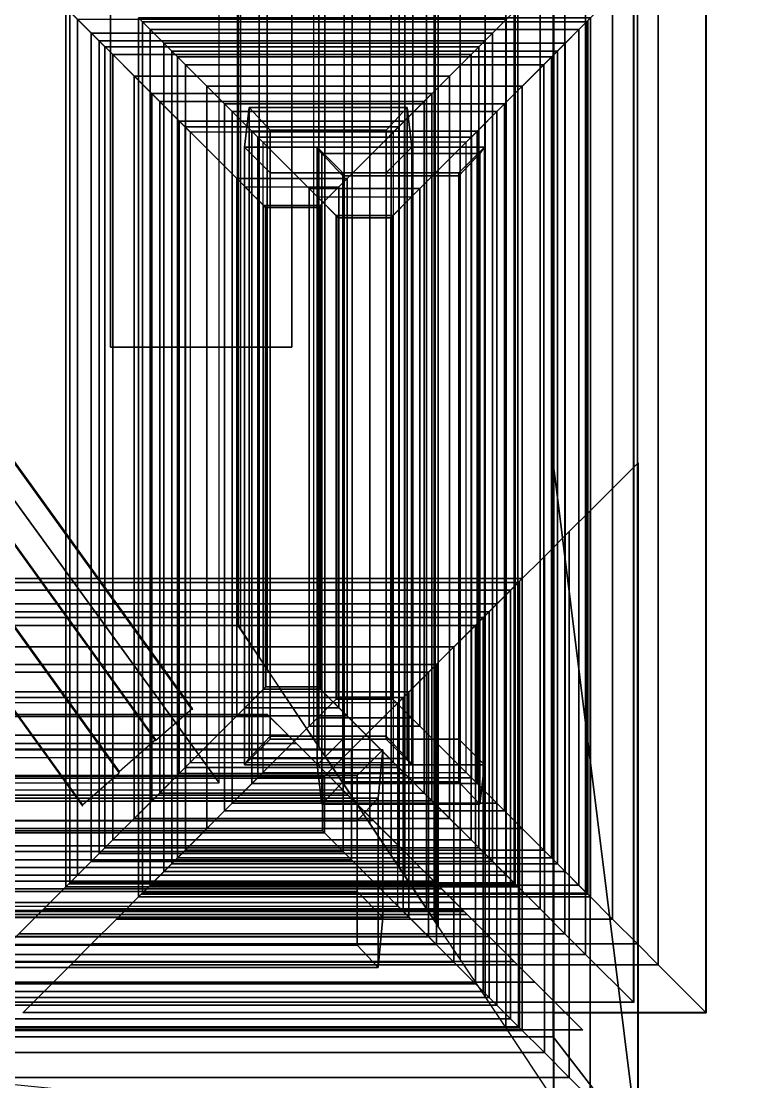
# Model space of a CAD drawing. Extents: x -152 to 154, y -106 to 95.
# Drawn here: x 124.77 to 134.71, y -56.12 to -41.51 of the extents above; entities that cross this region are included whole.
import ezdxf

# ---------------------------------------------------------------- set-up
doc = ezdxf.new("R2010")
doc.units = 0
for name, color, linetype in [('GROUND1', 253, 'CONTINUOUS'), ('ROOF1', 37, 'CONTINUOUS'), ('ROOF2', 59, 'CONTINUOUS'), ('WALLBASS', 250, 'CONTINUOUS'), ('WALLCOV', 37, 'CONTINUOUS'), ('WALLSIDE', 8, 'CONTINUOUS'), ('WALLVERS', 37, 'CONTINUOUS'), ('WALLVERT', 37, 'CONTINUOUS')]:
    doc.layers.add(name, color=color, linetype=linetype)

msp = doc.modelspace()

# ---------------------------------------------------------------- linework, layer by layer
at = {"layer": 'GROUND1', "invisible_edges": 8}
for points in [[(-151.5, 95, -0.075062), (-151.5, -80, -0.075062), (153.5, 95, -0.075062)], [(-151.5, -80, -0.075062), (-56.949997, -80, -0.075062), (153.5, 95, -0.075062)], [(-56.949997, -80, -0.075062), (-56.949997, -106, -0.075062), (153.5, 95, -0.075062)], [(153.5, 95, -0.075062), (-56.949997, -106, -0.075062), (58.949997, -80, -0.075062)], [(153.5, -80, -0.075062), (153.5, 95, -0.075062), (58.949997, -80, -0.075062)]]:
    msp.add_3dface(points, dxfattribs=at)
at = {"layer": 'ROOF1'}
for points in [[(127.5, -52, 105.704536), (127.5, 10, 105.704536), (127.5, 70, 105.704536), (82.527527, 10, 135.704529)], [(127.5, -52, 105.704536), (82.527527, 10, 135.704529), (0.5, 10, 135.704529), (0.5, -52, 105.704536)]]:
    msp.add_3dface(points, dxfattribs=at)
at = {"layer": 'ROOF2'}
for points in [[(132.100006, -55.5, 107.236023), (132.100006, 73.800003, 107.236023), (-130, 73.800003, 107.236023), (-130, -55.5, 107.236023)], [(82.844101, 10.491188, 135.770432), (82.350983, 10.035786, 135.778381), (126.62146, -51.420319, 106.346451), (127.123932, -50.977798, 106.33873)], [(82.844101, 10.491188, 135.770432), (127.123932, -50.977798, 106.33873), (127.123932, -50.995041, 105.35112), (82.844101, 10.473949, 134.782822)], [(82.350967, 10.053066, 136.768188), (81.857849, 9.59766, 136.776123), (126.118973, -51.845573, 107.343979), (126.621445, -51.403046, 107.336258)], [(126.62146, -51.420319, 106.346451), (82.350983, 10.035786, 135.778381), (82.350967, 10.053066, 136.768188), (126.621445, -51.403046, 107.336258)], [(81.857849, 9.580379, 135.786331), (81.364716, 9.124977, 135.794281), (125.616486, -52.305367, 106.361908), (126.118973, -51.862846, 106.354179)], [(81.857849, 9.580379, 135.786331), (126.118973, -51.862846, 106.354179), (126.118973, -51.845573, 107.343979), (81.857849, 9.59766, 136.776123)], [(81.364716, 9.107738, 134.806671), (125.616486, -52.322601, 105.37429), (125.616486, -52.305367, 106.361908), (81.364716, 9.124977, 135.794281)]]:
    msp.add_3dface(points, dxfattribs=at)
at = {"layer": 'WALLBASS', "invisible_edges": 8}
for points in [[(127.74942, -24.830368, -0.5), (127.74942, -31.330368, 5.300003), (127.74942, -47.330368, -0.5)], [(127.74942, -40.930374, 16.700001), (127.74942, -24.830368, 18), (127.74942, -47.330368, 18)], [(127.74942, -31.330368, 5.300003), (127.74942, -40.930374, 5.300003), (127.74942, -47.330368, -0.5)], [(127.74942, -40.930374, 5.300003), (127.74942, -40.930374, 16.700001), (127.74942, -47.330368, -0.5)], [(127.74942, -47.330368, -0.5), (127.74942, -40.930374, 16.700001), (127.74942, -47.330368, 18)]]:
    msp.add_3dface(points, dxfattribs=at)
at = {"layer": 'WALLCOV'}
for points in [[(131.445328, 73.245331, 106.677689), (132.102219, 73.902222, 106.785728), (132.102219, -56.359291, 106.785728), (131.445328, -55.372772, 106.677689)], [(132.102219, 73.902222, 106.785728), (132.107178, 73.907181, 107.244904), (132.107178, -56.366737, 107.244904), (132.102219, -56.359291, 106.785728)], [(131.159729, 72.959724, 106.434586), (131.445328, 73.245331, 106.677689), (131.445328, -55.372772, 106.677689), (131.159729, -54.943848, 106.434586)], [(130.817001, 72.617004, 106.029434), (131.159729, 72.959724, 106.056442), (131.159729, -54.943848, 106.056442), (130.817001, -54.429146, 106.029434)], [(131.159729, 72.959724, 106.056442), (131.159729, 72.959724, 106.434586), (131.159729, -54.943848, 106.434586), (131.159729, -54.943848, 106.056442)], [(130.474274, 72.274277, 105.273132), (130.817001, 72.617004, 105.543243), (130.817001, -54.429146, 105.543243), (130.474274, -53.914436, 105.273132)], [(130.817001, 72.617004, 105.543243), (130.817001, 72.617004, 106.029434), (130.817001, -54.429146, 106.029434), (130.817001, -54.429146, 105.543243)], [(129.867172, 71.667175, 99.524506), (130.51297, 72.312965, 99.524506), (130.51297, -53.972534, 99.524506), (129.867172, -53.002693, 99.524506)], [(130.51297, 72.312965, 99.766678), (130.351517, 72.15152, 100.008842), (130.351517, -53.730072, 100.008842), (130.51297, -53.972534, 99.766678)], [(130.51297, 72.312965, 99.524506), (130.51297, 72.312965, 99.766678), (130.51297, -53.972534, 99.766678), (130.51297, -53.972534, 99.524506)], [(128.046646, 69.846642, 105.219116), (130.474274, 72.274277, 105.273132), (130.474274, -53.914436, 105.273132), (128.046646, -50.268608, 105.219116)], [(130.351517, 72.15152, 100.600815), (129.974808, 71.774811, 100.627716), (129.974808, -53.16433, 100.627716), (130.351517, -53.730072, 100.600815)], [(130.459152, 72.259148, 101.246597), (130.055527, 71.85553, 101.273506), (130.055527, -53.285561, 101.273506), (130.459152, -53.891716, 101.246597)], [(130.163162, 71.963165, 100.789169), (130.459152, 72.259148, 101.246597), (130.459152, -53.891716, 101.246597), (130.163162, -53.447205, 100.789169)], [(130.351517, 72.15152, 100.008842), (130.351517, 72.15152, 100.600815), (130.351517, -53.730072, 100.600815), (130.351517, -53.730072, 100.008842)], [(130.055527, 71.85553, 101.273506), (129.867172, 71.667175, 101.085152), (129.867172, -53.002693, 101.085152), (130.055527, -53.285561, 101.273506)], [(129.974808, 71.774811, 100.627716), (130.163162, 71.963165, 100.789169), (130.163162, -53.447205, 100.789169), (129.974808, -53.16433, 100.627716)], [(129.867172, 71.667175, 101.085152), (129.22139, 71.021393, 101.246597), (129.22139, -52.032845, 101.246597), (129.867172, -53.002693, 101.085152)], [(129.571198, 71.371193, 100.035751), (129.867172, 71.667175, 99.524506), (129.867172, -53.002693, 99.524506), (129.571198, -52.558182, 100.035751)], [(128.800003, 70.599998, 100.1269), (129.571198, 71.371193, 100.035751), (129.571198, -52.558182, 100.035751), (128.800003, -51.400002, 100.1269)], [(129.329025, 71.129021, 102.834152), (128.160889, 69.960884, 102.896202), (128.160889, -50.440178, 102.896202), (129.329025, -52.194489, 102.834152)], [(128.871597, 70.671593, 102.591988), (129.329025, 71.129021, 102.834152), (129.329025, -52.194489, 102.834152), (128.871597, -51.507515, 102.591988)], [(129.22139, 71.021393, 101.246597), (128.952316, 70.752312, 101.085152), (128.952316, -51.628746, 101.085152), (129.22139, -52.032845, 101.246597)], [(128.952316, 70.752312, 101.085152), (128.871597, 70.671593, 102.591988), (128.871597, -51.507515, 102.591988), (128.952316, -51.628746, 101.085152)], [(128.160889, 69.960884, 102.896202), (127.789597, 69.5896, 103.112289), (127.789597, -49.882576, 103.112289), (128.160889, -50.440178, 102.896202)], [(127.761047, 69.561043, 104.949005), (128.046646, 69.846642, 105.219116), (128.046646, -50.268608, 105.219116), (127.761047, -49.839684, 104.949005)], [(127.789597, 69.5896, 103.112289), (127.761047, 69.561043, 104.949005), (127.761047, -49.839684, 104.949005), (127.789597, -49.882576, 103.112289)], [(132.545349, -40.394676, 106.677689), (133.20224, -39.737785, 106.785728), (133.202209, -55.022224, 106.785728), (132.545319, -54.365334, 106.677689)], [(133.20224, -39.737785, 106.785728), (133.207199, -39.732834, 107.244904), (133.207169, -55.027176, 107.244904), (133.202209, -55.022224, 106.785728)], [(134.207153, -39.872818, 107.244904), (132.100006, -39.872818, 107.244904), (132.100006, -55.167175, 107.244904), (134.207184, -55.167175, 107.244904)], [(133.545319, -40.534668, 106.677689), (134.202209, -39.877777, 106.785728), (134.20224, -55.162216, 106.785728), (133.545349, -54.505325, 106.677689)], [(134.202209, -39.877777, 106.785728), (134.207153, -39.872818, 107.244904), (134.207184, -55.167175, 107.244904), (134.20224, -55.162216, 106.785728)], [(132.259735, -40.680283, 106.434586), (132.545349, -40.394676, 106.677689), (132.545319, -54.365334, 106.677689), (132.25972, -54.079727, 106.434586)], [(133.259705, -40.820282, 106.434586), (133.545319, -40.534668, 106.677689), (133.545349, -54.505325, 106.677689), (133.259735, -54.219727, 106.434586)], [(131.917023, -41.023003, 106.029434), (132.259735, -40.680283, 106.056442), (132.25972, -54.079727, 106.056442), (131.916992, -53.737007, 106.029434)], [(132.259735, -40.680283, 106.056442), (132.259735, -40.680283, 106.434586), (132.25972, -54.079727, 106.434586), (132.25972, -54.079727, 106.056442)], [(132.916992, -41.162994, 106.029434), (133.259705, -40.820282, 106.056442), (133.259735, -54.219727, 106.056442), (132.917007, -53.876999, 106.029434)], [(133.259705, -40.820282, 106.056442), (133.259705, -40.820282, 106.434586), (133.259735, -54.219727, 106.434586), (133.259735, -54.219727, 106.056442)], [(131.574295, -41.36573, 105.273132), (131.917023, -41.023003, 105.543243), (131.916992, -53.737007, 105.543243), (131.574265, -53.394279, 105.273132)], [(131.917023, -41.023003, 105.543243), (131.917023, -41.023003, 106.029434), (131.916992, -53.737007, 106.029434), (131.916992, -53.737007, 105.543243)], [(132.574265, -41.505722, 105.273132), (132.916992, -41.162994, 105.543243), (132.917007, -53.876999, 105.543243), (132.57428, -53.534271, 105.273132)], [(132.916992, -41.162994, 105.543243), (132.916992, -41.162994, 106.029434), (132.917007, -53.876999, 106.029434), (132.917007, -53.876999, 105.543243)], [(126.032837, -52.787178, 99.524506), (125.387039, -53.432961, 99.524506), (125.387039, -41.327049, 99.524506), (126.032837, -41.972832, 99.524506)], [(125.387039, -53.432961, 99.524506), (125.387039, -53.432961, 99.766678), (125.387039, -41.327049, 99.766678), (125.387039, -41.327049, 99.524506)], [(125.387039, -53.432961, 99.766678), (125.548492, -53.271515, 100.008842), (125.548492, -41.488495, 100.008842), (125.387039, -41.327049, 99.766678)], [(126.032837, -41.972832, 99.524506), (125.387039, -41.327049, 99.524506), (131.612976, -41.327049, 99.524506), (130.967194, -41.972832, 99.524506)], [(130.967194, -41.972832, 99.524506), (131.612976, -41.327049, 99.524506), (131.612961, -53.432961, 99.524506), (130.967163, -52.787178, 99.524506)], [(131.612976, -41.327049, 99.766678), (131.451523, -41.488495, 100.008842), (131.451508, -53.271515, 100.008842), (131.612961, -53.432961, 99.766678)], [(131.612976, -41.327049, 99.524506), (131.612976, -41.327049, 99.766678), (131.612961, -53.432961, 99.766678), (131.612961, -53.432961, 99.524506)], [(125.736847, -53.08316, 100.789169), (125.440857, -53.37915, 101.246597), (125.440857, -41.380859, 101.246597), (125.736847, -41.676849, 100.789169)], [(125.440857, -53.37915, 101.246597), (125.844482, -52.975533, 101.273506), (125.844482, -41.784477, 101.273506), (125.440857, -41.380859, 101.246597)], [(125.736847, -41.676849, 100.789169), (125.440857, -41.380859, 101.246597), (131.559158, -41.380859, 101.246597), (131.263168, -41.676849, 100.789169)], [(125.440857, -41.380859, 101.246597), (125.844482, -41.784477, 101.273506), (131.155548, -41.784477, 101.273506), (131.559158, -41.380859, 101.246597)], [(127.032822, -52.92717, 99.524506), (126.387039, -53.572952, 99.524506), (126.387039, -41.467041, 99.524506), (127.032822, -42.112823, 99.524506)], [(126.387039, -53.572952, 99.524506), (126.387039, -53.572952, 99.766678), (126.387039, -41.467041, 99.766678), (126.387039, -41.467041, 99.524506)], [(126.387039, -53.572952, 99.766678), (126.548492, -53.411514, 100.008842), (126.548492, -41.628479, 100.008842), (126.387039, -41.467041, 99.766678)], [(127.032822, -42.112823, 99.524506), (126.387039, -41.467041, 99.524506), (132.612946, -41.467041, 99.524506), (131.967163, -42.112823, 99.524506)], [(126.387039, -41.467041, 99.766678), (126.548492, -41.628479, 100.008842), (132.451508, -41.628479, 100.008842), (132.612946, -41.467041, 99.766678)], [(129.146652, -43.793365, 105.219116), (131.574295, -41.36573, 105.273132), (131.574265, -53.394279, 105.273132), (129.146637, -50.966644, 105.219116)], [(131.559158, -41.380859, 101.246597), (131.155548, -41.784477, 101.273506), (131.155518, -52.975533, 101.273506), (131.559143, -53.37915, 101.246597)], [(131.263168, -41.676849, 100.789169), (131.559158, -41.380859, 101.246597), (131.559143, -53.37915, 101.246597), (131.263153, -53.08316, 100.789169)], [(131.967163, -42.112823, 99.524506), (132.612946, -41.467041, 99.524506), (132.612976, -53.572952, 99.524506), (131.967178, -52.92717, 99.524506)], [(132.612946, -41.467041, 99.766678), (132.451508, -41.628479, 100.008842), (132.451523, -53.411514, 100.008842), (132.612976, -53.572952, 99.766678)], [(132.612946, -41.467041, 99.524506), (132.612946, -41.467041, 99.766678), (132.612976, -53.572952, 99.766678), (132.612976, -53.572952, 99.524506)], [(125.548492, -53.271515, 100.008842), (125.548492, -53.271515, 100.600815), (125.548492, -41.488495, 100.600815), (125.548492, -41.488495, 100.008842)], [(125.548492, -53.271515, 100.600815), (125.925201, -52.894806, 100.627716), (125.925201, -41.865204, 100.627716), (125.548492, -41.488495, 100.600815)], [(125.548492, -41.488495, 100.600815), (125.925201, -41.865204, 100.627716), (131.074814, -41.865204, 100.627716), (131.451523, -41.488495, 100.600815)], [(126.736847, -53.22316, 100.789169), (126.440857, -53.519135, 101.246597), (126.440857, -41.520859, 101.246597), (126.736847, -41.816833, 100.789169)], [(126.440857, -53.519135, 101.246597), (126.844467, -53.115524, 101.273506), (126.844467, -41.924469, 101.273506), (126.440857, -41.520859, 101.246597)], [(126.736847, -41.816833, 100.789169), (126.440857, -41.520859, 101.246597), (132.559128, -41.520859, 101.246597), (132.263153, -41.816833, 100.789169)], [(126.440857, -41.520859, 101.246597), (126.844467, -41.924469, 101.273506), (132.155518, -41.924469, 101.273506), (132.559128, -41.520859, 101.246597)], [(130.146637, -43.933365, 105.219116), (132.574265, -41.505722, 105.273132), (132.57428, -53.534271, 105.273132), (130.146652, -51.106644, 105.219116)], [(131.451523, -41.488495, 100.600815), (131.074814, -41.865204, 100.627716), (131.074799, -52.894806, 100.627716), (131.451508, -53.271515, 100.600815)], [(131.451523, -41.488495, 100.008842), (131.451523, -41.488495, 100.600815), (131.451508, -53.271515, 100.600815), (131.451508, -53.271515, 100.008842)], [(132.559128, -41.520859, 101.246597), (132.155518, -41.924469, 101.273506), (132.155533, -53.115524, 101.273506), (132.559158, -53.519135, 101.246597)], [(132.263153, -41.816833, 100.789169), (132.559128, -41.520859, 101.246597), (132.559158, -53.519135, 101.246597), (132.263168, -53.22316, 100.789169)], [(125.925201, -52.894806, 100.627716), (125.736847, -53.08316, 100.789169), (125.736847, -41.676849, 100.789169), (125.925201, -41.865204, 100.627716)], [(125.925201, -41.865204, 100.627716), (125.736847, -41.676849, 100.789169), (131.263168, -41.676849, 100.789169), (131.074814, -41.865204, 100.627716)], [(126.548492, -53.411514, 100.008842), (126.548492, -53.411514, 100.600815), (126.548492, -41.628479, 100.600815), (126.548492, -41.628479, 100.008842)], [(126.548492, -53.411514, 100.600815), (126.925201, -53.034805, 100.627716), (126.925201, -42.005188, 100.627716), (126.548492, -41.628479, 100.600815)], [(126.548492, -41.628479, 100.008842), (126.548492, -41.628479, 100.600815), (132.451508, -41.628479, 100.600815), (132.451508, -41.628479, 100.008842)], [(126.548492, -41.628479, 100.600815), (126.925201, -42.005188, 100.627716), (132.074799, -42.005188, 100.627716), (132.451508, -41.628479, 100.600815)], [(131.074814, -41.865204, 100.627716), (131.263168, -41.676849, 100.789169), (131.263153, -53.08316, 100.789169), (131.074799, -52.894806, 100.627716)], [(132.451508, -41.628479, 100.600815), (132.074799, -42.005188, 100.627716), (132.074814, -53.034805, 100.627716), (132.451523, -53.411514, 100.600815)], [(132.451508, -41.628479, 100.008842), (132.451508, -41.628479, 100.600815), (132.451523, -53.411514, 100.600815), (132.451523, -53.411514, 100.008842)], [(125.844482, -52.975533, 101.273506), (126.032837, -52.787178, 101.085152), (126.032837, -41.972832, 101.085152), (125.844482, -41.784477, 101.273506)], [(125.844482, -41.784477, 101.273506), (126.032837, -41.972832, 101.085152), (130.967194, -41.972832, 101.085152), (131.155548, -41.784477, 101.273506)], [(126.925201, -53.034805, 100.627716), (126.736847, -53.22316, 100.789169), (126.736847, -41.816833, 100.789169), (126.925201, -42.005188, 100.627716)], [(126.925201, -42.005188, 100.627716), (126.736847, -41.816833, 100.789169), (132.263153, -41.816833, 100.789169), (132.074799, -42.005188, 100.627716)], [(131.155548, -41.784477, 101.273506), (130.967194, -41.972832, 101.085152), (130.967163, -52.787178, 101.085152), (131.155518, -52.975533, 101.273506)], [(132.074799, -42.005188, 100.627716), (132.263153, -41.816833, 100.789169), (132.263168, -53.22316, 100.789169), (132.074814, -53.034805, 100.627716)], [(126.328812, -52.491196, 100.035751), (126.032837, -52.787178, 99.524506), (126.032837, -41.972832, 99.524506), (126.328812, -42.268814, 100.035751)], [(126.032837, -52.787178, 101.085152), (126.678619, -52.141396, 101.246597), (126.678619, -42.618614, 101.246597), (126.032837, -41.972832, 101.085152)], [(126.328812, -42.268814, 100.035751), (126.032837, -41.972832, 99.524506), (130.967194, -41.972832, 99.524506), (130.671204, -42.268814, 100.035751)], [(126.032837, -41.972832, 101.085152), (126.678619, -42.618614, 101.246597), (130.321396, -42.618614, 101.246597), (130.967194, -41.972832, 101.085152)], [(126.844467, -53.115524, 101.273506), (127.032822, -52.92717, 101.085152), (127.032822, -42.112823, 101.085152), (126.844467, -41.924469, 101.273506)], [(126.844467, -41.924469, 101.273506), (127.032822, -42.112823, 101.085152), (131.967163, -42.112823, 101.085152), (132.155518, -41.924469, 101.273506)], [(130.967194, -41.972832, 101.085152), (130.321396, -42.618614, 101.246597), (130.321381, -52.141396, 101.246597), (130.967163, -52.787178, 101.085152)], [(130.671204, -42.268814, 100.035751), (130.967194, -41.972832, 99.524506), (130.967163, -52.787178, 99.524506), (130.671188, -52.491196, 100.035751)], [(132.155518, -41.924469, 101.273506), (131.967163, -42.112823, 101.085152), (131.967178, -52.92717, 101.085152), (132.155533, -53.115524, 101.273506)], [(127.328812, -52.63118, 100.035751), (127.032822, -52.92717, 99.524506), (127.032822, -42.112823, 99.524506), (127.328812, -42.408813, 100.035751)], [(127.032822, -52.92717, 101.085152), (127.678604, -52.281387, 101.246597), (127.678604, -42.758606, 101.246597), (127.032822, -42.112823, 101.085152)], [(127.328812, -42.408813, 100.035751), (127.032822, -42.112823, 99.524506), (131.967163, -42.112823, 99.524506), (131.671173, -42.408813, 100.035751)], [(127.032822, -42.112823, 101.085152), (127.678604, -42.758606, 101.246597), (131.321381, -42.758606, 101.246597), (131.967163, -42.112823, 101.085152)], [(131.967163, -42.112823, 101.085152), (131.321381, -42.758606, 101.246597), (131.321396, -52.281387, 101.246597), (131.967178, -52.92717, 101.085152)], [(131.671173, -42.408813, 100.035751), (131.967163, -42.112823, 99.524506), (131.967178, -52.92717, 99.524506), (131.671204, -52.63118, 100.035751)], [(127.100006, -51.720001, 100.1269), (126.328812, -52.491196, 100.035751), (126.328812, -42.268814, 100.035751), (127.100006, -43.040009, 100.1269)], [(127.100006, -43.040009, 100.1269), (126.328812, -42.268814, 100.035751), (130.671204, -42.268814, 100.035751), (129.900009, -43.040009, 100.1269)], [(129.900009, -43.040009, 100.1269), (130.671204, -42.268814, 100.035751), (130.671188, -52.491196, 100.035751), (129.899994, -51.720001, 100.1269)], [(128.100006, -51.860001, 100.1269), (127.328812, -52.63118, 100.035751), (127.328812, -42.408813, 100.035751), (128.100006, -43.180008, 100.1269)], [(128.100006, -43.180008, 100.1269), (127.328812, -42.408813, 100.035751), (131.671173, -42.408813, 100.035751), (130.899994, -43.180008, 100.1269)], [(130.899994, -43.180008, 100.1269), (131.671173, -42.408813, 100.035751), (131.671204, -52.63118, 100.035751), (130.900009, -51.860001, 100.1269)], [(127.028412, -51.791588, 102.591988), (126.570984, -52.249023, 102.834152), (126.570984, -42.510986, 102.834152), (127.028412, -42.968422, 102.591988)], [(126.570984, -52.249023, 102.834152), (127.73912, -51.080887, 102.896202), (127.73912, -43.679123, 102.896202), (126.570984, -42.510986, 102.834152)], [(127.028412, -42.968422, 102.591988), (126.570984, -42.510986, 102.834152), (130.429031, -42.510986, 102.834152), (129.971603, -42.968422, 102.591988)], [(126.570984, -42.510986, 102.834152), (127.73912, -43.679123, 102.896202), (129.260895, -43.679123, 102.896202), (130.429031, -42.510986, 102.834152)], [(126.678619, -52.141396, 101.246597), (126.947693, -51.872314, 101.085152), (126.947693, -42.887695, 101.085152), (126.678619, -42.618614, 101.246597)], [(126.678619, -42.618614, 101.246597), (126.947693, -42.887695, 101.085152), (130.052322, -42.887695, 101.085152), (130.321396, -42.618614, 101.246597)], [(130.429031, -42.510986, 102.834152), (129.260895, -43.679123, 102.896202), (129.26088, -51.080887, 102.896202), (130.429016, -52.249023, 102.834152)], [(129.971603, -42.968422, 102.591988), (130.429031, -42.510986, 102.834152), (130.429016, -52.249023, 102.834152), (129.971588, -51.791588, 102.591988)], [(130.321396, -42.618614, 101.246597), (130.052322, -42.887695, 101.085152), (130.052307, -51.872314, 101.085152), (130.321381, -52.141396, 101.246597)], [(128.028412, -51.93158, 102.591988), (127.570984, -52.389023, 102.834152), (127.570984, -42.650986, 102.834152), (128.028412, -43.108414, 102.591988)], [(127.570984, -52.389023, 102.834152), (128.73912, -51.220886, 102.896202), (128.73912, -43.819122, 102.896202), (127.570984, -42.650986, 102.834152)], [(128.028412, -43.108414, 102.591988), (127.570984, -42.650986, 102.834152), (131.429016, -42.650986, 102.834152), (130.971573, -43.108414, 102.591988)], [(127.570984, -42.650986, 102.834152), (128.73912, -43.819122, 102.896202), (130.26088, -43.819122, 102.896202), (131.429016, -42.650986, 102.834152)], [(127.678604, -52.281387, 101.246597), (127.947693, -52.012314, 101.085152), (127.947693, -43.027695, 101.085152), (127.678604, -42.758606, 101.246597)], [(127.678604, -42.758606, 101.246597), (127.947693, -43.027695, 101.085152), (131.052307, -43.027695, 101.085152), (131.321381, -42.758606, 101.246597)], [(131.429016, -42.650986, 102.834152), (130.26088, -43.819122, 102.896202), (130.260895, -51.220886, 102.896202), (131.429031, -52.389023, 102.834152)], [(130.971573, -43.108414, 102.591988), (131.429016, -42.650986, 102.834152), (131.429031, -52.389023, 102.834152), (130.971588, -51.93158, 102.591988)], [(131.321381, -42.758606, 101.246597), (131.052307, -43.027695, 101.085152), (131.052322, -52.012314, 101.085152), (131.321396, -52.281387, 101.246597)], [(126.947693, -51.872314, 101.085152), (127.028412, -51.791588, 102.591988), (127.028412, -42.968422, 102.591988), (126.947693, -42.887695, 101.085152)], [(126.947693, -42.887695, 101.085152), (127.028412, -42.968422, 102.591988), (129.971603, -42.968422, 102.591988), (130.052322, -42.887695, 101.085152)], [(130.052322, -42.887695, 101.085152), (129.971603, -42.968422, 102.591988), (129.971588, -51.791588, 102.591988), (130.052307, -51.872314, 101.085152)], [(127.947693, -52.012314, 101.085152), (128.028412, -51.93158, 102.591988), (128.028412, -43.108414, 102.591988), (127.947693, -43.027695, 101.085152)], [(127.947693, -43.027695, 101.085152), (128.028412, -43.108414, 102.591988), (130.971573, -43.108414, 102.591988), (131.052307, -43.027695, 101.085152)], [(131.052307, -43.027695, 101.085152), (130.971573, -43.108414, 102.591988), (130.971588, -51.93158, 102.591988), (131.052322, -52.012314, 101.085152)], [(127.73912, -51.080887, 102.896202), (128.110413, -50.709602, 103.112289), (128.110413, -44.050407, 103.112289), (127.73912, -43.679123, 102.896202)], [(127.73912, -43.679123, 102.896202), (128.110413, -44.050407, 103.112289), (128.889603, -44.050407, 103.112289), (129.260895, -43.679123, 102.896202)], [(128.138962, -50.681038, 104.949005), (127.853363, -50.966644, 105.219116), (127.853363, -43.793365, 105.219116), (128.138962, -44.078972, 104.949005)], [(128.138962, -44.078972, 104.949005), (127.853363, -43.793365, 105.219116), (129.146652, -43.793365, 105.219116), (128.861053, -44.078972, 104.949005)], [(128.861053, -44.078972, 104.949005), (129.146652, -43.793365, 105.219116), (129.146637, -50.966644, 105.219116), (128.861038, -50.681038, 104.949005)], [(129.260895, -43.679123, 102.896202), (128.889603, -44.050407, 103.112289), (128.889603, -50.709602, 103.112289), (129.26088, -51.080887, 102.896202)], [(128.73912, -51.220886, 102.896202), (129.110397, -50.849594, 103.112289), (129.110397, -44.190399, 103.112289), (128.73912, -43.819122, 102.896202)], [(128.73912, -43.819122, 102.896202), (129.110397, -44.190399, 103.112289), (129.889587, -44.190399, 103.112289), (130.26088, -43.819122, 102.896202)], [(129.138962, -50.82103, 104.949005), (128.853363, -51.106644, 105.219116), (128.853363, -43.933365, 105.219116), (129.138962, -44.218964, 104.949005)], [(129.138962, -44.218964, 104.949005), (128.853363, -43.933365, 105.219116), (130.146637, -43.933365, 105.219116), (129.861038, -44.218964, 104.949005)], [(129.861038, -44.218964, 104.949005), (130.146637, -43.933365, 105.219116), (130.146652, -51.106644, 105.219116), (129.861038, -50.82103, 104.949005)], [(130.26088, -43.819122, 102.896202), (129.889587, -44.190399, 103.112289), (129.889603, -50.849594, 103.112289), (130.260895, -51.220886, 102.896202)], [(128.110413, -50.709602, 103.112289), (128.138962, -50.681038, 104.949005), (128.138962, -44.078972, 104.949005), (128.110413, -44.050407, 103.112289)], [(128.110413, -44.050407, 103.112289), (128.138962, -44.078972, 104.949005), (128.861053, -44.078972, 104.949005), (128.889603, -44.050407, 103.112289)], [(128.889603, -44.050407, 103.112289), (128.861053, -44.078972, 104.949005), (128.861038, -50.681038, 104.949005), (128.889603, -50.709602, 103.112289)], [(129.110397, -50.849594, 103.112289), (129.138962, -50.82103, 104.949005), (129.138962, -44.218964, 104.949005), (129.110397, -44.190399, 103.112289)], [(129.110397, -44.190399, 103.112289), (129.138962, -44.218964, 104.949005), (129.861038, -44.218964, 104.949005), (129.889587, -44.190399, 103.112289)], [(129.889587, -44.190399, 103.112289), (129.861038, -44.218964, 104.949005), (129.861038, -50.82103, 104.949005), (129.889603, -50.849594, 103.112289)], [(132.605331, -48.254669, 106.677689), (133.262222, -47.597778, 106.785728), (133.262222, -57.002213, 106.785728), (132.605331, -56.345337, 106.677689)], [(133.262222, -47.597778, 106.785728), (133.267166, -47.592819, 107.244904), (133.267166, -57.007172, 107.244904), (133.262222, -57.002213, 106.785728)], [(132.319717, -48.540283, 106.434586), (132.605331, -48.254669, 106.677689), (132.605331, -56.345337, 106.677689), (132.319717, -56.059723, 106.434586)], [(131.97699, -48.882996, 106.029434), (132.319717, -48.540283, 106.056442), (132.319717, -56.059723, 106.056442), (131.97699, -55.716995, 106.029434)], [(132.319717, -48.540283, 106.056442), (132.319717, -48.540283, 106.434586), (132.319717, -56.059723, 106.434586), (132.319717, -56.059723, 106.056442)], [(131.634277, -49.225723, 105.273132), (131.97699, -48.882996, 105.543243), (131.97699, -55.716995, 105.543243), (131.634277, -55.374283, 105.273132)], [(131.97699, -48.882996, 105.543243), (131.97699, -48.882996, 106.029434), (131.97699, -55.716995, 106.029434), (131.97699, -55.716995, 105.543243)], [(120.212814, -49.832825, 99.524506), (119.567032, -49.187042, 99.524506), (131.672958, -49.187042, 99.524506), (131.027176, -49.832825, 99.524506)], [(119.567032, -49.187042, 99.524506), (119.567032, -49.187042, 99.766678), (131.672958, -49.187042, 99.766678), (131.672958, -49.187042, 99.524506)], [(119.567032, -49.187042, 99.766678), (119.728485, -49.34848, 100.008842), (131.511505, -49.34848, 100.008842), (131.672958, -49.187042, 99.766678)], [(131.027176, -49.832825, 99.524506), (131.672958, -49.187042, 99.524506), (131.672958, -55.412964, 99.524506), (131.027176, -54.767181, 99.524506)], [(131.672958, -49.187042, 99.766678), (131.511505, -49.34848, 100.008842), (131.511505, -55.251511, 100.008842), (131.672958, -55.412964, 99.766678)], [(131.672958, -49.187042, 99.524506), (131.672958, -49.187042, 99.766678), (131.672958, -55.412964, 99.766678), (131.672958, -55.412964, 99.524506)], [(119.91684, -49.536835, 100.789169), (119.62085, -49.24086, 101.246597), (131.619141, -49.24086, 101.246597), (131.323151, -49.536835, 100.789169)], [(119.62085, -49.24086, 101.246597), (120.02446, -49.64447, 101.273506), (131.21553, -49.64447, 101.273506), (131.619141, -49.24086, 101.246597)], [(119.728485, -49.34848, 100.008842), (119.728485, -49.34848, 100.600815), (131.511505, -49.34848, 100.600815), (131.511505, -49.34848, 100.008842)], [(119.728485, -49.34848, 100.600815), (120.105194, -49.725189, 100.627716), (131.134796, -49.725189, 100.627716), (131.511505, -49.34848, 100.600815)], [(129.206635, -51.653366, 105.219116), (131.634277, -49.225723, 105.273132), (131.634277, -55.374283, 105.273132), (129.206635, -52.94664, 105.219116)], [(131.511505, -49.34848, 100.600815), (131.134796, -49.725189, 100.627716), (131.134796, -54.874802, 100.627716), (131.511505, -55.251511, 100.600815)], [(131.619141, -49.24086, 101.246597), (131.21553, -49.64447, 101.273506), (131.21553, -54.955536, 101.273506), (131.619141, -55.359146, 101.246597)], [(131.323151, -49.536835, 100.789169), (131.619141, -49.24086, 101.246597), (131.619141, -55.359146, 101.246597), (131.323151, -55.063156, 100.789169)], [(131.511505, -49.34848, 100.008842), (131.511505, -49.34848, 100.600815), (131.511505, -55.251511, 100.600815), (131.511505, -55.251511, 100.008842)], [(120.105194, -49.725189, 100.627716), (119.91684, -49.536835, 100.789169), (131.323151, -49.536835, 100.789169), (131.134796, -49.725189, 100.627716)], [(120.02446, -49.64447, 101.273506), (120.212814, -49.832825, 101.085152), (131.027176, -49.832825, 101.085152), (131.21553, -49.64447, 101.273506)], [(131.21553, -49.64447, 101.273506), (131.027176, -49.832825, 101.085152), (131.027176, -54.767181, 101.085152), (131.21553, -54.955536, 101.273506)], [(131.134796, -49.725189, 100.627716), (131.323151, -49.536835, 100.789169), (131.323151, -55.063156, 100.789169), (131.134796, -54.874802, 100.627716)], [(120.508804, -50.128815, 100.035751), (120.212814, -49.832825, 99.524506), (131.027176, -49.832825, 99.524506), (130.731186, -50.128815, 100.035751)], [(120.212814, -49.832825, 101.085152), (120.858612, -50.478607, 101.246597), (130.381378, -50.478607, 101.246597), (131.027176, -49.832825, 101.085152)], [(131.027176, -49.832825, 101.085152), (130.381378, -50.478607, 101.246597), (130.381378, -54.121384, 101.246597), (131.027176, -54.767181, 101.085152)], [(130.731186, -50.128815, 100.035751), (131.027176, -49.832825, 99.524506), (131.027176, -54.767181, 99.524506), (130.731186, -54.471191, 100.035751)], [(121.279999, -50.900009, 100.1269), (120.508804, -50.128815, 100.035751), (130.731186, -50.128815, 100.035751), (129.959991, -50.900009, 100.1269)], [(129.959991, -50.900009, 100.1269), (130.731186, -50.128815, 100.035751), (130.731186, -54.471191, 100.035751), (129.959991, -53.699997, 100.1269)], [(121.208405, -50.828415, 102.591988), (120.750977, -50.370987, 102.834152), (130.489014, -50.370987, 102.834152), (130.031586, -50.828415, 102.591988)], [(120.750977, -50.370987, 102.834152), (121.919113, -51.539124, 102.896202), (129.320877, -51.539124, 102.896202), (130.489014, -50.370987, 102.834152)], [(130.489014, -50.370987, 102.834152), (129.320877, -51.539124, 102.896202), (129.320877, -53.060883, 102.896202), (130.489014, -54.229019, 102.834152)], [(130.031586, -50.828415, 102.591988), (130.489014, -50.370987, 102.834152), (130.489014, -54.229019, 102.834152), (130.031586, -53.771591, 102.591988)], [(120.858612, -50.478607, 101.246597), (121.127686, -50.747696, 101.085152), (130.112305, -50.747696, 101.085152), (130.381378, -50.478607, 101.246597)], [(130.381378, -50.478607, 101.246597), (130.112305, -50.747696, 101.085152), (130.112305, -53.85231, 101.085152), (130.381378, -54.121384, 101.246597)], [(121.127686, -50.747696, 101.085152), (121.208405, -50.828415, 102.591988), (130.031586, -50.828415, 102.591988), (130.112305, -50.747696, 101.085152)], [(129.26088, -51.080887, 102.896202), (128.889603, -50.709602, 103.112289), (128.110413, -50.709602, 103.112289), (127.73912, -51.080887, 102.896202)], [(128.861038, -50.681038, 104.949005), (129.146637, -50.966644, 105.219116), (127.853363, -50.966644, 105.219116), (128.138962, -50.681038, 104.949005)], [(128.889603, -50.709602, 103.112289), (128.861038, -50.681038, 104.949005), (128.138962, -50.681038, 104.949005), (128.110413, -50.709602, 103.112289)], [(129.861038, -50.82103, 104.949005), (130.146652, -51.106644, 105.219116), (128.853363, -51.106644, 105.219116), (129.138962, -50.82103, 104.949005)], [(129.889603, -50.849594, 103.112289), (129.861038, -50.82103, 104.949005), (129.138962, -50.82103, 104.949005), (129.110397, -50.849594, 103.112289)], [(130.112305, -50.747696, 101.085152), (130.031586, -50.828415, 102.591988), (130.031586, -53.771591, 102.591988), (130.112305, -53.85231, 101.085152)], [(129.146637, -50.966644, 105.219116), (131.574265, -53.394279, 105.273132), (125.425735, -53.394279, 105.273132), (127.853363, -50.966644, 105.219116)], [(130.260895, -51.220886, 102.896202), (129.889603, -50.849594, 103.112289), (129.110397, -50.849594, 103.112289), (128.73912, -51.220886, 102.896202)], [(128.560883, -51.460892, 102.896202), (128.18959, -51.0896, 103.112289), (-125.789597, -51.0896, 103.112289), (-126.160889, -51.460892, 102.896202)], [(128.161041, -51.061035, 104.949005), (128.44664, -51.346649, 105.219116), (-126.046646, -51.346649, 105.219116), (-125.761047, -51.061035, 104.949005)], [(128.18959, -51.0896, 103.112289), (128.161041, -51.061035, 104.949005), (-125.761047, -51.061035, 104.949005), (-125.789597, -51.0896, 103.112289)], [(130.146652, -51.106644, 105.219116), (132.57428, -53.534271, 105.273132), (126.42572, -53.534271, 105.273132), (128.853363, -51.106644, 105.219116)], [(130.429016, -52.249023, 102.834152), (129.26088, -51.080887, 102.896202), (127.73912, -51.080887, 102.896202), (126.570984, -52.249023, 102.834152)], [(131.429031, -52.389023, 102.834152), (130.260895, -51.220886, 102.896202), (128.73912, -51.220886, 102.896202), (127.570984, -52.389023, 102.834152)], [(128.44664, -51.346649, 105.219116), (130.874268, -53.774277, 105.273132), (-128.474274, -53.774277, 105.273132), (-126.046646, -51.346649, 105.219116)], [(129.729019, -52.629028, 102.834152), (128.560883, -51.460892, 102.896202), (-126.160889, -51.460892, 102.896202), (-127.329025, -52.629028, 102.834152)], [(121.919113, -51.539124, 102.896202), (122.29039, -51.9104, 103.112289), (128.9496, -51.9104, 103.112289), (129.320877, -51.539124, 102.896202)], [(129.320877, -51.539124, 102.896202), (128.9496, -51.9104, 103.112289), (128.9496, -52.689606, 103.112289), (129.320877, -53.060883, 102.896202)], [(122.318954, -51.938965, 104.949005), (122.033356, -51.653366, 105.219116), (129.206635, -51.653366, 105.219116), (128.921036, -51.938965, 104.949005)], [(128.921036, -51.938965, 104.949005), (129.206635, -51.653366, 105.219116), (129.206635, -52.94664, 105.219116), (128.921036, -52.661041, 104.949005)], [(129.899994, -51.720001, 100.1269), (130.671188, -52.491196, 100.035751), (126.328812, -52.491196, 100.035751), (127.100006, -51.720001, 100.1269)], [(129.971588, -51.791588, 102.591988), (130.429016, -52.249023, 102.834152), (126.570984, -52.249023, 102.834152), (127.028412, -51.791588, 102.591988)], [(130.052307, -51.872314, 101.085152), (129.971588, -51.791588, 102.591988), (127.028412, -51.791588, 102.591988), (126.947693, -51.872314, 101.085152)], [(122.29039, -51.9104, 103.112289), (122.318954, -51.938965, 104.949005), (128.921036, -51.938965, 104.949005), (128.9496, -51.9104, 103.112289)], [(130.321381, -52.141396, 101.246597), (130.052307, -51.872314, 101.085152), (126.947693, -51.872314, 101.085152), (126.678619, -52.141396, 101.246597)], [(130.900009, -51.860001, 100.1269), (131.671204, -52.63118, 100.035751), (127.328812, -52.63118, 100.035751), (128.100006, -51.860001, 100.1269)], [(130.971588, -51.93158, 102.591988), (131.429031, -52.389023, 102.834152), (127.570984, -52.389023, 102.834152), (128.028412, -51.93158, 102.591988)], [(131.052322, -52.012314, 101.085152), (130.971588, -51.93158, 102.591988), (128.028412, -51.93158, 102.591988), (127.947693, -52.012314, 101.085152)], [(128.9496, -51.9104, 103.112289), (128.921036, -51.938965, 104.949005), (128.921036, -52.661041, 104.949005), (128.9496, -52.689606, 103.112289)], [(129.199997, -52.100006, 100.1269), (129.971191, -52.871185, 100.035751), (-127.571198, -52.871185, 100.035751), (-126.800003, -52.100006, 100.1269)], [(131.321396, -52.281387, 101.246597), (131.052322, -52.012314, 101.085152), (127.947693, -52.012314, 101.085152), (127.678604, -52.281387, 101.246597)], [(129.271591, -52.171585, 102.591988), (129.729019, -52.629028, 102.834152), (-127.329025, -52.629028, 102.834152), (-126.871597, -52.171585, 102.591988)], [(129.621384, -52.521393, 101.246597), (129.35231, -52.252319, 101.085152), (-126.952316, -52.252319, 101.085152), (-127.22139, -52.521393, 101.246597)], [(129.35231, -52.252319, 101.085152), (129.271591, -52.171585, 102.591988), (-126.871597, -52.171585, 102.591988), (-126.952316, -52.252319, 101.085152)], [(130.967163, -52.787178, 101.085152), (130.321381, -52.141396, 101.246597), (126.678619, -52.141396, 101.246597), (126.032837, -52.787178, 101.085152)], [(131.967178, -52.92717, 101.085152), (131.321396, -52.281387, 101.246597), (127.678604, -52.281387, 101.246597), (127.032822, -52.92717, 101.085152)], [(130.267166, -53.167175, 101.085152), (129.621384, -52.521393, 101.246597), (-127.22139, -52.521393, 101.246597), (-127.867172, -53.167175, 101.085152)], [(130.671188, -52.491196, 100.035751), (130.967163, -52.787178, 99.524506), (126.032837, -52.787178, 99.524506), (126.328812, -52.491196, 100.035751)], [(129.320877, -53.060883, 102.896202), (128.9496, -52.689606, 103.112289), (122.29039, -52.689606, 103.112289), (121.919113, -53.060883, 102.896202)], [(128.921036, -52.661041, 104.949005), (129.206635, -52.94664, 105.219116), (122.033356, -52.94664, 105.219116), (122.318954, -52.661041, 104.949005)], [(128.9496, -52.689606, 103.112289), (128.921036, -52.661041, 104.949005), (122.318954, -52.661041, 104.949005), (122.29039, -52.689606, 103.112289)], [(131.671204, -52.63118, 100.035751), (131.967178, -52.92717, 99.524506), (127.032822, -52.92717, 99.524506), (127.328812, -52.63118, 100.035751)], [(130.967163, -52.787178, 99.524506), (131.612961, -53.432961, 99.524506), (125.387039, -53.432961, 99.524506), (126.032837, -52.787178, 99.524506)], [(131.155518, -52.975533, 101.273506), (130.967163, -52.787178, 101.085152), (126.032837, -52.787178, 101.085152), (125.844482, -52.975533, 101.273506)], [(129.971191, -52.871185, 100.035751), (130.267166, -53.167175, 99.524506), (-127.867172, -53.167175, 99.524506), (-127.571198, -52.871185, 100.035751)], [(129.206635, -52.94664, 105.219116), (131.634277, -55.374283, 105.273132), (119.605713, -55.374283, 105.273132), (122.033356, -52.94664, 105.219116)], [(131.559143, -53.37915, 101.246597), (131.155518, -52.975533, 101.273506), (125.844482, -52.975533, 101.273506), (125.440857, -53.37915, 101.246597)], [(131.451508, -53.271515, 100.600815), (131.074799, -52.894806, 100.627716), (125.925201, -52.894806, 100.627716), (125.548492, -53.271515, 100.600815)], [(131.074799, -52.894806, 100.627716), (131.263153, -53.08316, 100.789169), (125.736847, -53.08316, 100.789169), (125.925201, -52.894806, 100.627716)], [(131.967178, -52.92717, 99.524506), (132.612976, -53.572952, 99.524506), (126.387039, -53.572952, 99.524506), (127.032822, -52.92717, 99.524506)], [(132.155533, -53.115524, 101.273506), (131.967178, -52.92717, 101.085152), (127.032822, -52.92717, 101.085152), (126.844467, -53.115524, 101.273506)], [(130.489014, -54.229019, 102.834152), (129.320877, -53.060883, 102.896202), (121.919113, -53.060883, 102.896202), (120.750977, -54.229019, 102.834152)], [(131.263153, -53.08316, 100.789169), (131.559143, -53.37915, 101.246597), (125.440857, -53.37915, 101.246597), (125.736847, -53.08316, 100.789169)], [(132.559158, -53.519135, 101.246597), (132.155533, -53.115524, 101.273506), (126.844467, -53.115524, 101.273506), (126.440857, -53.519135, 101.246597)], [(132.451523, -53.411514, 100.600815), (132.074814, -53.034805, 100.627716), (126.925201, -53.034805, 100.627716), (126.548492, -53.411514, 100.600815)], [(132.074814, -53.034805, 100.627716), (132.263168, -53.22316, 100.789169), (126.736847, -53.22316, 100.789169), (126.925201, -53.034805, 100.627716)], [(130.267166, -53.167175, 99.524506), (130.912964, -53.812958, 99.524506), (-128.51297, -53.812958, 99.524506), (-127.867172, -53.167175, 99.524506)], [(130.751511, -53.65152, 100.600815), (130.374802, -53.274811, 100.627716), (-127.974808, -53.274811, 100.627716), (-128.351517, -53.65152, 100.600815)], [(130.374802, -53.274811, 100.627716), (130.563156, -53.463165, 100.789169), (-128.163162, -53.463165, 100.789169), (-127.974808, -53.274811, 100.627716)], [(130.455521, -53.35553, 101.273506), (130.267166, -53.167175, 101.085152), (-127.867172, -53.167175, 101.085152), (-128.055527, -53.35553, 101.273506)], [(131.612961, -53.432961, 99.766678), (131.451508, -53.271515, 100.008842), (125.548492, -53.271515, 100.008842), (125.387039, -53.432961, 99.766678)], [(131.451508, -53.271515, 100.008842), (131.451508, -53.271515, 100.600815), (125.548492, -53.271515, 100.600815), (125.548492, -53.271515, 100.008842)], [(132.263168, -53.22316, 100.789169), (132.559158, -53.519135, 101.246597), (126.440857, -53.519135, 101.246597), (126.736847, -53.22316, 100.789169)], [(130.859146, -53.75914, 101.246597), (130.455521, -53.35553, 101.273506), (-128.055527, -53.35553, 101.273506), (-128.459152, -53.75914, 101.246597)], [(131.574265, -53.394279, 105.273132), (131.916992, -53.737007, 105.543243), (125.083008, -53.737007, 105.543243), (125.425735, -53.394279, 105.273132)], [(131.612961, -53.432961, 99.524506), (131.612961, -53.432961, 99.766678), (125.387039, -53.432961, 99.766678), (125.387039, -53.432961, 99.524506)], [(132.612976, -53.572952, 99.766678), (132.451523, -53.411514, 100.008842), (126.548492, -53.411514, 100.008842), (126.387039, -53.572952, 99.766678)], [(132.451523, -53.411514, 100.008842), (132.451523, -53.411514, 100.600815), (126.548492, -53.411514, 100.600815), (126.548492, -53.411514, 100.008842)], [(130.563156, -53.463165, 100.789169), (130.859146, -53.75914, 101.246597), (-128.459152, -53.75914, 101.246597), (-128.163162, -53.463165, 100.789169)], [(132.57428, -53.534271, 105.273132), (132.917007, -53.876999, 105.543243), (126.082993, -53.876999, 105.543243), (126.42572, -53.534271, 105.273132)], [(132.612976, -53.572952, 99.524506), (132.612976, -53.572952, 99.766678), (126.387039, -53.572952, 99.766678), (126.387039, -53.572952, 99.524506)], [(130.912964, -53.812958, 99.766678), (130.751511, -53.65152, 100.008842), (-128.351517, -53.65152, 100.008842), (-128.51297, -53.812958, 99.766678)], [(130.751511, -53.65152, 100.008842), (130.751511, -53.65152, 100.600815), (-128.351517, -53.65152, 100.600815), (-128.351517, -53.65152, 100.008842)], [(129.959991, -53.699997, 100.1269), (130.731186, -54.471191, 100.035751), (120.508804, -54.471191, 100.035751), (121.279999, -53.699997, 100.1269)], [(131.916992, -53.737007, 106.029434), (132.25972, -54.079727, 106.056442), (124.74028, -54.079727, 106.056442), (125.083008, -53.737007, 106.029434)], [(131.916992, -53.737007, 105.543243), (131.916992, -53.737007, 106.029434), (125.083008, -53.737007, 106.029434), (125.083008, -53.737007, 105.543243)], [(130.874268, -53.774277, 105.273132), (131.216995, -54.117004, 105.543243), (-128.817001, -54.117004, 105.543243), (-128.474274, -53.774277, 105.273132)], [(130.912964, -53.812958, 99.524506), (130.912964, -53.812958, 99.766678), (-128.51297, -53.812958, 99.766678), (-128.51297, -53.812958, 99.524506)], [(130.031586, -53.771591, 102.591988), (130.489014, -54.229019, 102.834152), (120.750977, -54.229019, 102.834152), (121.208405, -53.771591, 102.591988)], [(130.381378, -54.121384, 101.246597), (130.112305, -53.85231, 101.085152), (121.127686, -53.85231, 101.085152), (120.858612, -54.121384, 101.246597)], [(130.112305, -53.85231, 101.085152), (130.031586, -53.771591, 102.591988), (121.208405, -53.771591, 102.591988), (121.127686, -53.85231, 101.085152)], [(132.917007, -53.876999, 106.029434), (133.259735, -54.219727, 106.056442), (125.74028, -54.219727, 106.056442), (126.082993, -53.876999, 106.029434)], [(132.917007, -53.876999, 105.543243), (132.917007, -53.876999, 106.029434), (126.082993, -53.876999, 106.029434), (126.082993, -53.876999, 105.543243)], [(131.216995, -54.117004, 106.029434), (131.559723, -54.459732, 106.056442), (-129.159729, -54.459732, 106.056442), (-128.817001, -54.117004, 106.029434)], [(131.216995, -54.117004, 105.543243), (131.216995, -54.117004, 106.029434), (-128.817001, -54.117004, 106.029434), (-128.817001, -54.117004, 105.543243)], [(131.027176, -54.767181, 101.085152), (130.381378, -54.121384, 101.246597), (120.858612, -54.121384, 101.246597), (120.212814, -54.767181, 101.085152)], [(132.25972, -54.079727, 106.434586), (132.545319, -54.365334, 106.677689), (124.454681, -54.365334, 106.677689), (124.74028, -54.079727, 106.434586)], [(132.25972, -54.079727, 106.056442), (132.25972, -54.079727, 106.434586), (124.74028, -54.079727, 106.434586), (124.74028, -54.079727, 106.056442)], [(133.259735, -54.219727, 106.434586), (133.545349, -54.505325, 106.677689), (125.454666, -54.505325, 106.677689), (125.74028, -54.219727, 106.434586)], [(133.259735, -54.219727, 106.056442), (133.259735, -54.219727, 106.434586), (125.74028, -54.219727, 106.434586), (125.74028, -54.219727, 106.056442)], [(131.559723, -54.459732, 106.434586), (131.845322, -54.745331, 106.677689), (-129.445328, -54.745331, 106.677689), (-129.159729, -54.459732, 106.434586)], [(131.559723, -54.459732, 106.056442), (131.559723, -54.459732, 106.434586), (-129.159729, -54.459732, 106.434586), (-129.159729, -54.459732, 106.056442)], [(130.731186, -54.471191, 100.035751), (131.027176, -54.767181, 99.524506), (120.212814, -54.767181, 99.524506), (120.508804, -54.471191, 100.035751)], [(132.545319, -54.365334, 106.677689), (133.202209, -55.022224, 106.785728), (123.797791, -55.022224, 106.785728), (124.454681, -54.365334, 106.677689)], [(133.545349, -54.505325, 106.677689), (134.20224, -55.162216, 106.785728), (124.797791, -55.162216, 106.785728), (125.454666, -54.505325, 106.677689)], [(131.845322, -54.745331, 106.677689), (132.502213, -55.402222, 106.785728), (-130.102219, -55.402222, 106.785728), (-129.445328, -54.745331, 106.677689)], [(131.027176, -54.767181, 99.524506), (131.672958, -55.412964, 99.524506), (119.567032, -55.412964, 99.524506), (120.212814, -54.767181, 99.524506)], [(131.21553, -54.955536, 101.273506), (131.027176, -54.767181, 101.085152), (120.212814, -54.767181, 101.085152), (120.02446, -54.955536, 101.273506)], [(131.511505, -55.251511, 100.600815), (131.134796, -54.874802, 100.627716), (120.105194, -54.874802, 100.627716), (119.728485, -55.251511, 100.600815)], [(131.134796, -54.874802, 100.627716), (131.323151, -55.063156, 100.789169), (119.91684, -55.063156, 100.789169), (120.105194, -54.874802, 100.627716)], [(131.619141, -55.359146, 101.246597), (131.21553, -54.955536, 101.273506), (120.02446, -54.955536, 101.273506), (119.62085, -55.359146, 101.246597)], [(133.202209, -55.022224, 106.785728), (133.207169, -55.027176, 107.244904), (123.792831, -55.027176, 107.244904), (123.797791, -55.022224, 106.785728)], [(131.323151, -55.063156, 100.789169), (131.619141, -55.359146, 101.246597), (119.62085, -55.359146, 101.246597), (119.91684, -55.063156, 100.789169)], [(134.20224, -55.162216, 106.785728), (134.207184, -55.167175, 107.244904), (124.792831, -55.167175, 107.244904), (124.797791, -55.162216, 106.785728)], [(131.672958, -55.412964, 99.766678), (131.511505, -55.251511, 100.008842), (119.728485, -55.251511, 100.008842), (119.567032, -55.412964, 99.766678)], [(131.511505, -55.251511, 100.008842), (131.511505, -55.251511, 100.600815), (119.728485, -55.251511, 100.600815), (119.728485, -55.251511, 100.008842)], [(132.502213, -55.402222, 106.785728), (132.507172, -55.407181, 107.244904), (-130.107178, -55.407181, 107.244904), (-130.102219, -55.402222, 106.785728)], [(131.634277, -55.374283, 105.273132), (131.97699, -55.716995, 105.543243), (119.263, -55.716995, 105.543243), (119.605713, -55.374283, 105.273132)], [(131.672958, -55.412964, 99.524506), (131.672958, -55.412964, 99.766678), (119.567032, -55.412964, 99.766678), (119.567032, -55.412964, 99.524506)], [(131.97699, -55.716995, 106.029434), (132.319717, -56.059723, 106.056442), (118.920273, -56.059723, 106.056442), (119.263, -55.716995, 106.029434)], [(131.97699, -55.716995, 105.543243), (131.97699, -55.716995, 106.029434), (119.263, -55.716995, 106.029434), (119.263, -55.716995, 105.543243)], [(132.319717, -56.059723, 106.434586), (132.605331, -56.345337, 106.677689), (118.634659, -56.345337, 106.677689), (118.920273, -56.059723, 106.434586)], [(132.319717, -56.059723, 106.056442), (132.319717, -56.059723, 106.434586), (118.920273, -56.059723, 106.434586), (118.920273, -56.059723, 106.056442)]]:
    msp.add_3dface(points, dxfattribs=at)
at = {"layer": 'WALLCOV', "invisible_edges": 8}
for points in [[(132.100006, -55.5, 107.244904), (133.267166, -57.007172, 107.244904), (132.100006, -47.592819, 107.244904)], [(132.100006, -47.592819, 107.244904), (133.267166, -57.007172, 107.244904), (133.267166, -47.592819, 107.244904)], [(133.267166, -57.007172, 107.244904), (117.972824, -55.5, 107.244904), (117.972824, -57.007172, 107.244904)], [(133.267166, -57.007172, 107.244904), (132.100006, -55.5, 107.244904), (117.972824, -55.5, 107.244904)]]:
    msp.add_3dface(points, dxfattribs=at)
at = {"layer": 'WALLSIDE', "invisible_edges": 8}
for points in [[(127.74942, -24.830368, 55), (127.74942, -31.330368, 60.800003), (127.74942, -47.330368, 55)], [(127.74942, -40.930374, 87.199997), (127.74942, -24.830368, 101), (127.74942, -47.330368, 101)], [(127.74942, -24.830368, 18), (127.74942, -31.330368, 23.800003), (127.74942, -47.330368, 18)], [(127.74942, -40.930374, 50.200001), (127.74942, -24.830368, 55), (127.74942, -47.330368, 55)], [(127.74942, -31.330368, 60.800003), (127.74942, -40.930374, 60.800003), (127.74942, -47.330368, 55)], [(127.74942, -31.330368, 23.800003), (127.74942, -40.930374, 23.800003), (127.74942, -47.330368, 18)], [(127.74942, -40.930374, 60.800003), (127.74942, -40.930374, 87.199997), (127.74942, -47.330368, 55)], [(127.74942, -47.330368, 55), (127.74942, -40.930374, 87.199997), (127.74942, -47.330368, 101)], [(127.74942, -40.930374, 23.800003), (127.74942, -40.930374, 50.200001), (127.74942, -47.330368, 18)], [(127.74942, -47.330368, 18), (127.74942, -40.930374, 50.200001), (127.74942, -47.330368, 55)]]:
    msp.add_3dface(points, dxfattribs=at)
at = {"layer": 'WALLVERS'}
for points in [[(126, -46, 19), (126, -46, 22), (126, 71, 22), (126, 71, 19)], [(126, -46, 22), (128.5, -46, 22), (128.5, 71, 22), (126, 71, 22)], [(128.5, 71, 19), (128.5, -46, 19), (126, -46, 19), (126, 71, 19)], [(128.5, 71, 22), (128.5, -46, 22), (128.5, -46, 19), (128.5, 71, 19)], [(127.911285, -51.66687, -0.788673), (127.84642, -51.75354, 5), (127.84642, -43.246452, 5), (127.911285, -42.703117, -0.788673)], [(127.911285, -42.703117, -0.788673), (127.84642, -43.246452, 5), (130.153549, -43.246452, 5), (130.088684, -42.703117, -0.788673)], [(127.911285, -42.703117, -0.788673), (128.199966, -43.012001, -0.5), (128.199966, -51.357986, -0.5), (127.911285, -51.66687, -0.788673)], [(130.088684, -42.703117, -0.788673), (129.800003, -43.012001, -0.5), (128.199966, -43.012001, -0.5), (127.911285, -42.703117, -0.788673)], [(129.800003, -51.357986, -0.5), (129.800003, -43.012001, -0.5), (130.088684, -42.703117, -0.788673), (130.088684, -51.66687, -0.788673)], [(130.088684, -42.703117, -0.788673), (130.153549, -43.246452, 5), (130.153549, -51.75354, 5), (130.088684, -51.66687, -0.788673)], [(129.800003, -43.012001, -0.5), (129.800003, -51.357986, -0.5), (128.199966, -51.357986, -0.5), (128.199966, -43.012001, -0.5)], [(128.199966, -51.399994, 5), (128.199966, -43.600006, 5), (127.84642, -43.246452, 5), (127.84642, -51.75354, 5)], [(129.800003, -43.600006, 5), (130.153549, -43.246452, 5), (127.84642, -43.246452, 5), (128.199966, -43.600006, 5)], [(130.153549, -43.246452, 5), (129.800003, -43.600006, 5), (129.800003, -51.399994, 5), (130.153549, -51.75354, 5)], [(128.199966, -51.399994, 100), (129.800003, -51.399994, 100), (129.800003, -43.600006, 100), (128.199966, -43.600006, 100)], [(128.199966, -43.600006, 100), (128.199966, -43.600006, 5), (128.199966, -51.399994, 5), (128.199966, -51.399994, 100)], [(129.800003, -43.600006, 5), (128.199966, -43.600006, 5), (128.199966, -43.600006, 100), (129.800003, -43.600006, 100)], [(129.800003, -51.399994, 5), (129.800003, -43.600006, 5), (129.800003, -43.600006, 100), (129.800003, -51.399994, 100)], [(128.5, -46, 19), (128.5, -46, 22), (126, -46, 22), (126, -46, 19)], [(130.153549, -51.75354, 5), (129.800003, -51.399994, 5), (128.199966, -51.399994, 5), (127.84642, -51.75354, 5)], [(128.199966, -51.357986, -0.5), (129.800003, -51.357986, -0.5), (130.088684, -51.66687, -0.788673), (127.911285, -51.66687, -0.788673)], [(128.199966, -51.399994, 100), (128.199966, -51.399994, 5), (129.800003, -51.399994, 5), (129.800003, -51.399994, 100)], [(130.088684, -51.66687, -0.788673), (130.153549, -51.75354, 5), (127.84642, -51.75354, 5), (127.911285, -51.66687, -0.788673)]]:
    msp.add_3dface(points, dxfattribs=at)
at = {"layer": 'WALLVERT'}
for points in [[(128.911285, -52.296875, -0.788673), (128.846405, -51.753555, 5), (128.846405, -43.24646, 5), (128.911285, -43.33313, -0.788673)], [(128.911285, -43.33313, -0.788673), (128.846405, -43.24646, 5), (131.153549, -43.24646, 5), (131.088669, -43.33313, -0.788673)], [(128.846405, -51.753555, 5), (129.199966, -51.399994, 5), (129.199966, -43.600006, 5), (128.846405, -43.24646, 5)], [(129.199966, -43.600006, 5), (130.800003, -43.600006, 5), (131.153549, -43.24646, 5), (128.846405, -43.24646, 5)], [(129.199966, -43.642014, -0.5), (129.199966, -51.987991, -0.5), (128.911285, -52.296875, -0.788673), (128.911285, -43.33313, -0.788673)], [(131.088669, -43.33313, -0.788673), (130.800003, -43.642014, -0.5), (129.199966, -43.642014, -0.5), (128.911285, -43.33313, -0.788673)], [(130.800003, -43.600006, 5), (130.800003, -51.399994, 5), (131.153549, -51.753555, 5), (131.153549, -43.24646, 5)], [(131.088669, -52.296875, -0.788673), (130.800003, -51.987991, -0.5), (130.800003, -43.642014, -0.5), (131.088669, -43.33313, -0.788673)], [(131.088669, -43.33313, -0.788673), (131.153549, -43.24646, 5), (131.153549, -51.753555, 5), (131.088669, -52.296875, -0.788673)], [(130.800003, -51.399994, 100), (130.800003, -43.600006, 100), (129.199966, -43.600006, 100), (129.199966, -51.399994, 100)], [(129.199966, -43.600006, 5), (129.199966, -51.399994, 5), (129.199966, -51.399994, 100), (129.199966, -43.600006, 100)], [(130.800003, -43.600006, 5), (129.199966, -43.600006, 5), (129.199966, -43.600006, 100), (130.800003, -43.600006, 100)], [(129.199966, -43.642014, -0.5), (130.800003, -43.642014, -0.5), (130.800003, -51.987991, -0.5), (129.199966, -51.987991, -0.5)], [(130.800003, -51.399994, 100), (130.800003, -51.399994, 5), (130.800003, -43.600006, 5), (130.800003, -43.600006, 100)], [(128.846405, -51.753555, 5), (131.153549, -51.753555, 5), (130.800003, -51.399994, 5), (129.199966, -51.399994, 5)], [(129.199966, -51.399994, 100), (129.199966, -51.399994, 5), (130.800003, -51.399994, 5), (130.800003, -51.399994, 100)], [(121.311325, -52.214066, -0.788673), (121.246445, -51.546402, 5), (129.753555, -51.546402, 5), (129.688675, -52.214066, -0.788673)], [(121.599991, -51.899963, 5), (129.399994, -51.899963, 5), (129.753555, -51.546402, 5), (121.246445, -51.546402, 5)], [(129.399994, -51.899963, 5), (129.399994, -53.5, 5), (129.753555, -53.853546, 5), (129.753555, -51.546402, 5)], [(129.688675, -52.214066, -0.788673), (129.753555, -51.546402, 5), (129.753555, -53.853546, 5), (129.688675, -54.543884, -0.788673)], [(131.088669, -52.296875, -0.788673), (131.153549, -51.753555, 5), (128.846405, -51.753555, 5), (128.911285, -52.296875, -0.788673)], [(121.599991, -51.899963, 100), (121.599991, -53.5, 100), (129.399994, -53.5, 100), (129.399994, -51.899963, 100)], [(129.399994, -51.899963, 100), (129.399994, -51.899963, 5), (121.599991, -51.899963, 5), (121.599991, -51.899963, 100)], [(129.199966, -51.987991, -0.5), (130.800003, -51.987991, -0.5), (131.088669, -52.296875, -0.788673), (128.911285, -52.296875, -0.788673)], [(129.399994, -53.5, 5), (129.399994, -51.899963, 5), (129.399994, -51.899963, 100), (129.399994, -53.5, 100)], [(129.688675, -52.214066, -0.788673), (129.399994, -52.522949, -0.5), (121.599991, -52.522949, -0.5), (121.311325, -52.214066, -0.788673)], [(129.688675, -54.543884, -0.788673), (129.399994, -54.235001, -0.5), (129.399994, -52.522949, -0.5), (129.688675, -52.214066, -0.788673)], [(129.399994, -54.235001, -0.5), (121.599991, -54.235001, -0.5), (121.599991, -52.522949, -0.5), (129.399994, -52.522949, -0.5)], [(121.246445, -53.853546, 5), (129.753555, -53.853546, 5), (129.399994, -53.5, 5), (121.599991, -53.5, 5)], [(121.599991, -53.5, 5), (129.399994, -53.5, 5), (129.399994, -53.5, 100), (121.599991, -53.5, 100)], [(129.688675, -54.543884, -0.788673), (129.753555, -53.853546, 5), (121.246445, -53.853546, 5), (121.311325, -54.543884, -0.788673)], [(121.599991, -54.235001, -0.5), (129.399994, -54.235001, -0.5), (129.688675, -54.543884, -0.788673), (121.311325, -54.543884, -0.788673)]]:
    msp.add_3dface(points, dxfattribs=at)

doc.saveas('drawing.dxf')
